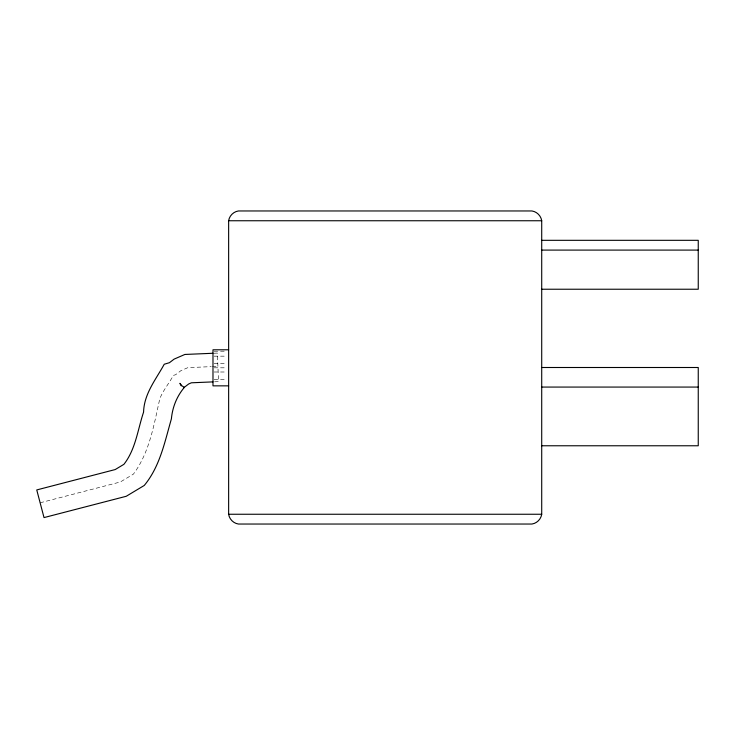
<?xml version="1.0" encoding="UTF-8"?>
<svg xmlns="http://www.w3.org/2000/svg" width="735" height="735" viewBox="0 0 735 735"><rect width="100%" height="100%" fill="white"/><g stroke="black" fill="none" stroke-linecap="round" stroke-linejoin="round"><path stroke-width="0.55" stroke-dasharray="3.67 2.76" d="M40.131 502.795L120.329 481.985L133.375 474.149C149.664 452.356 153.955 424.49 159.853 398.545C163.28 390.156 169.133 383.257 173.396 375.392L175.564 374.749L180.902 370.679L187.903 367.638L211.248 366.646M214.078 353.223L217.349 353.085L218.561 381.649L214.096 381.832M212.36 366.6L217.918 366.37M214.105 351.192L226.398 351.192M214.105 356.163L226.398 356.163M214.105 363.632L226.398 363.632M214.105 367.812L226.398 367.812M214.105 372.002L226.398 372.002M214.105 379.462L226.398 379.462"/><path stroke-width="1.1" d="M228.64 220.748C229.348 215.805 233.482 211.671 238.425 210.963L531.929 210.963C536.872 211.671 540.997 215.805 541.713 220.748L541.713 514.252C540.997 519.195 536.872 523.329 531.929 524.037L238.425 524.037C233.482 523.329 229.348 519.195 228.64 514.252L228.64 220.748L541.713 220.748M183.465 387.951L188.693 383.964L191.394 382.797L212.985 381.888M212.985 353.269L184.88 354.454L174.121 359.121L169.445 362.695L164.236 364.238C155.848 379.591 144.088 393.684 143.573 412.133C137.693 429.699 135.672 449.342 123.903 464.327L115.202 469.555L36.75 489.933L44.017 517.587L126.236 496.281L144.262 485.449C160 466.44 164.732 441.965 171.384 418.886C172.477 407.218 176.804 396.312 184.384 387.354L182.023 385.903L179.919 383.339L181.177 385.82M541.713 240.317L698.25 240.317L698.25 289.232L541.713 289.232M541.713 250.093L698.25 250.093M228.64 349.786L212.985 349.786L212.985 385.847L228.64 385.847M541.713 367.5L698.25 367.5L698.25 445.768L541.713 445.768M541.713 387.069L698.25 387.069M228.64 514.252L541.713 514.252"/></g></svg>
